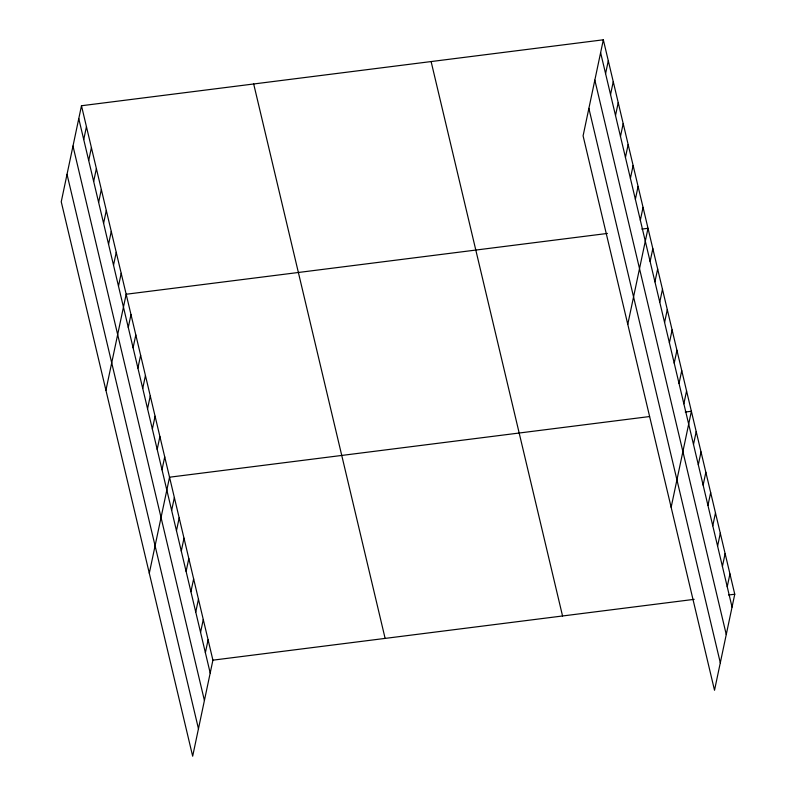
<?xml version="1.0" encoding="UTF-8"?>
<svg xmlns="http://www.w3.org/2000/svg" width="796" height="796" viewBox="0 0 796 796"><rect width="100%" height="100%" fill="white"/><g stroke="black" fill="none" stroke-linecap="round" stroke-linejoin="round"><path stroke-width="1.19" d="M81.481 105.739L61.242 201.776L192.672 756.2L212.91 660.163L81.481 105.739L603.328 39.8L734.758 594.224L714.519 690.261L583.09 135.837L603.328 39.8M83.729 139.559L86.446 126.683M88.694 160.503L91.411 147.628M93.659 181.448L96.376 168.573M98.624 202.393L101.341 189.518M103.589 223.338L106.306 210.462M108.554 244.282L111.271 231.407M113.52 265.227L116.236 252.352M118.485 286.172L121.201 273.297M105.928 390.279L126.166 294.241L607.418 233.437M128.275 327.445L130.982 314.569M133.091 347.772L135.808 334.907M137.907 368.1L140.623 355.235M142.733 388.428L145.439 375.563M147.549 408.766L150.265 395.891M152.364 429.094L155.081 416.218M157.19 449.422L159.896 436.546M162.006 469.749L164.722 456.874M149.3 573.239L169.538 477.202L649.566 416.547M171.647 510.405L174.364 497.53M176.463 530.733L179.18 517.858M181.289 551.061L183.995 538.186M186.105 571.389L188.821 558.523M190.921 591.717L193.637 578.851M195.746 612.044L198.453 599.179M200.562 632.382L203.279 619.507M205.378 652.71L208.094 639.835M605.577 73.62L608.293 60.745M610.542 94.565L613.258 81.689M615.507 115.51L618.223 102.634M620.472 136.454L623.188 123.579M625.437 157.399L628.153 144.524M630.402 178.344L633.118 165.469M635.367 199.289L638.084 186.413M640.332 220.233L643.049 207.358M627.775 324.34L648.014 228.303L641.865 229.079M650.123 261.506L652.829 248.631M654.939 281.834L657.655 268.958M659.755 302.162L662.471 289.286M664.58 322.489L667.287 309.614M669.396 342.817L672.113 329.942M674.212 363.145L676.928 350.28M679.038 383.473L681.744 370.608M683.854 403.801L686.57 390.935M671.147 507.301L691.386 411.263L685.237 412.039M693.495 444.466L696.202 431.591M698.311 464.794L701.027 451.919M703.137 485.122L705.843 472.247M707.952 505.45L710.669 492.575M712.768 525.778L715.485 512.903M717.594 546.106L720.3 533.23M722.41 566.434L725.126 553.558M727.226 586.761L729.942 573.896M212.91 660.163L694.172 599.348M728.609 595L734.758 594.224M600.612 52.675L732.051 607.089M594.831 80.117L726.26 634.541M588.871 108.395L720.31 662.809M431.114 61.561L562.553 615.985M253.685 83.978L385.125 638.402M78.764 118.614L210.204 673.038M72.983 146.056L204.413 700.48M67.023 174.334L198.463 728.758"/></g></svg>
